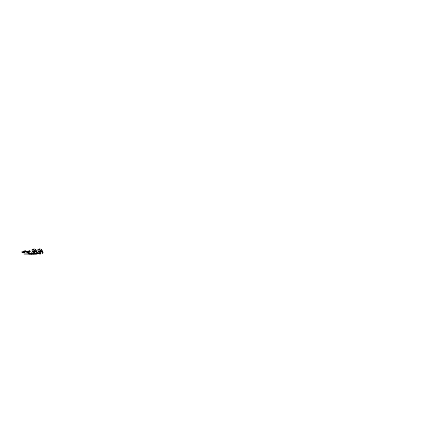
<?xml version="1.0" encoding="UTF-8"?>
<svg xmlns="http://www.w3.org/2000/svg" width="436" height="436" viewBox="0 0 436 436"><rect width="100%" height="100%" fill="white"/><g stroke="black" fill="none" stroke-linecap="round" stroke-linejoin="round"><path stroke-width="0.65" d="M26.242 251.637L26.073 251.207M23.795 251.757L24.329 251.714L23.882 251.654M24.323 251.752C24.247 252.842 23.19 250.618 24.656 251.79M28.242 251.757L28.776 251.714L28.329 251.654M28.776 251.752L28.999 251.795M25.359 251.79L25.304 251.539M22.585 252.008L22.514 252.242M34.466 251.512L34.875 251.458L34.537 251.294M40.172 251.512C40.314 251.087 40.483 251.752 40.248 251.294M41.638 250.057L41.545 250.368M22.797 252.439L22.885 252.166M25.555 251.212L25.272 250.864M27.25 252.439L27.544 252.275L27.136 252.34M25.849 251.73L26.176 251.67M40.739 250.357L40.799 250.117M34.128 252.76L34.215 252.444M34.771 250.368L34.853 250.051M34.362 252.826L34.449 252.509M35.005 250.433L35.087 250.117M39.84 252.76L39.921 252.444M40.483 250.368L40.564 250.051M40.074 252.826L40.161 252.509M24.024 251.97L24.029 251.627M42.586 251.539L42.428 251.201M25.195 251.174L25.43 251.158M29.643 251.174L29.713 250.88M37.174 252.815L36.978 253.098M42.886 252.815L42.777 253.016A1.706 1.422 39.1 0 1 42.608 253.131L42.396 253.218M35.91 250.188L35.839 250.368M33.67 249.348L33.757 249.948M39.382 249.348L39.442 249.844M34.907 251.61C34.362 250.248 34.368 252.379 34.684 251.583M27.032 251.981L26.967 252.215M34.177 253.153L34.193 252.82L34.242 253.191M39.889 253.153L39.905 252.82L39.889 253.316M23.43 252.7L23.064 252.776M24.683 250.782L25.261 250.88M33.812 249.141L33.774 249.218A1.706 1.406 89.6 0 0 33.692 249.414L33.73 249.844M24.312 251.343C24.656 251.648 23.44 252.586 24.007 251.79M28.672 251.392L28.209 251.561L28.482 251.828M27.909 252.651L27.517 252.776M29.114 250.798L29.523 250.722M22.514 252.063L23.026 252.362M26.498 252.264L26.476 251.746M30.52 251.24L30.624 251.692M22.857 252.275L22.852 252.608M29.544 251.158L29.882 251.158M39.758 253.545L35.774 253.85A0.572 0.283 0 0 1 35.474 253.899L32.809 253.959A19.675 9.837 0 0 1 29.708 253.992A2.229 1.117 0 0 1 29.032 253.921L28.874 253.883A2.229 1.117 0 0 1 28.068 253.556L29.245 253.501M39.731 253.589L40.553 253.654L39.899 253.469M33.997 253.627L33.801 253.872M39.605 253.779L39.338 253.714L39.594 253.85A0.61 0.305 0 0 0 40.423 253.921A0.61 0.305 0 0 0 40.646 253.501A0.61 0.305 0 0 0 39.812 253.392M32.084 249.942L32.182 249.823A1.706 1.422 39.1 0 1 32.324 249.746L32.346 249.714M37.861 249.861L37.899 249.817A1.706 1.422 39.1 0 1 38.03 249.746L38.123 249.686M37.027 253.06L37.065 253.016A1.706 1.422 39.1 0 1 36.897 253.131L36.548 253.207M24.819 251.67L24.961 252.27M28.433 251.997L28.809 251.91L28.705 251.441M42.052 250.94L41.573 250.978L42.167 250.945M39.556 249.054L39.829 248.956M39.529 253.545L34.362 253.507M33.136 252.101L33.365 251.888L32.76 251.932M38.085 249.719L38.684 250.024L38.493 249.757M42.554 253.158L42.036 253.044M22.029 251.768L21.871 252.177M29.664 252.858L29.664 253.845M41.338 249.261L41.573 249.615M33.082 253.512L31.801 253.512M24.154 253.997L36.858 253.997M31.163 253.507L29.888 253.501M39.785 248.956L39.905 248.978M34.079 248.956L34.199 248.978M38.995 250.956L39.311 251.043M41.387 251.599L41.703 251.681M38.935 251.196L39.251 251.278M41.327 251.834L41.643 251.921M33.289 250.956L33.599 251.043M35.681 251.599L35.997 251.681M33.223 251.196L33.539 251.278M35.616 251.834L35.932 251.921M32.64 249.703L32.973 250.024L32.782 249.757M36.575 253.174L36.248 252.853L36.433 253.12M38.641 252.052L39.071 251.888L38.472 251.932M33.087 252.046L32.864 251.926A1.706 0.807 45.7 0 1 32.695 251.785M24.231 251.436L23.762 251.91M38.085 251.359L38.139 251.556M36.341 250.94L35.856 250.989L36.461 250.945M38.57 251.926L38.586 251.937A1.706 0.807 45.7 0 1 38.406 251.785M37.834 250.302L37.785 250.166M27.386 252.7L27.255 252.422M42.281 251.043L42.494 251.479M36.569 251.043L36.706 251.719L36.52 251.092M41.333 249.316L41.502 249.621M35.763 249.381L35.371 249.31L35.823 249.49M42.297 251.152L42.232 251.092A1.706 0.807 45.7 0 0 42.069 250.951M32.111 250.286L32.073 250.166M39.474 249.964L39.398 249.844M32.498 251.676L32.526 251.152L32.477 251.512M29.452 251.85L29.528 252.199M27.637 251.686L27.479 251.381M23.119 251.621L23.07 251.403M42.853 252.711L42.777 252.362L42.859 252.847M37.147 252.711L37.065 252.362L37.147 252.847M39.387 249.708L39.398 249.414A1.706 1.406 89.6 0 1 39.458 249.261M33.572 252.858L33.594 253.856L33.616 252.913M28.242 252.084C29.964 251.67 27.512 251.12 28.269 252.046M34.177 251.321C34.722 253.027 35.501 250.122 34.177 251.321M39.889 251.321C40.434 253.027 41.213 250.122 39.889 251.321M39.992 251.349C40.406 252.651 41.006 250.433 39.992 251.349M31.654 252.793L31.605 253.937L31.654 252.793M28.231 252.215A0.556 0.556 0 0 0 29.065 251.736A0.556 0.556 0 0 0 28.231 251.256A0.556 0.556 0 0 0 28.231 252.215M40.047 251.915A0.55 0.55 0 0 0 40.87 251.441A0.55 0.55 0 0 0 40.047 250.962A0.55 0.55 0 0 0 40.047 251.915M34.335 251.915A0.55 0.55 0 0 0 35.158 251.441A0.55 0.55 0 0 0 34.335 250.962A0.55 0.55 0 0 0 34.335 251.915M23.784 252.215A0.556 0.556 0 0 0 24.612 251.736A0.556 0.556 0 0 0 23.784 251.256A0.556 0.556 0 0 0 23.784 252.215"/></g></svg>
